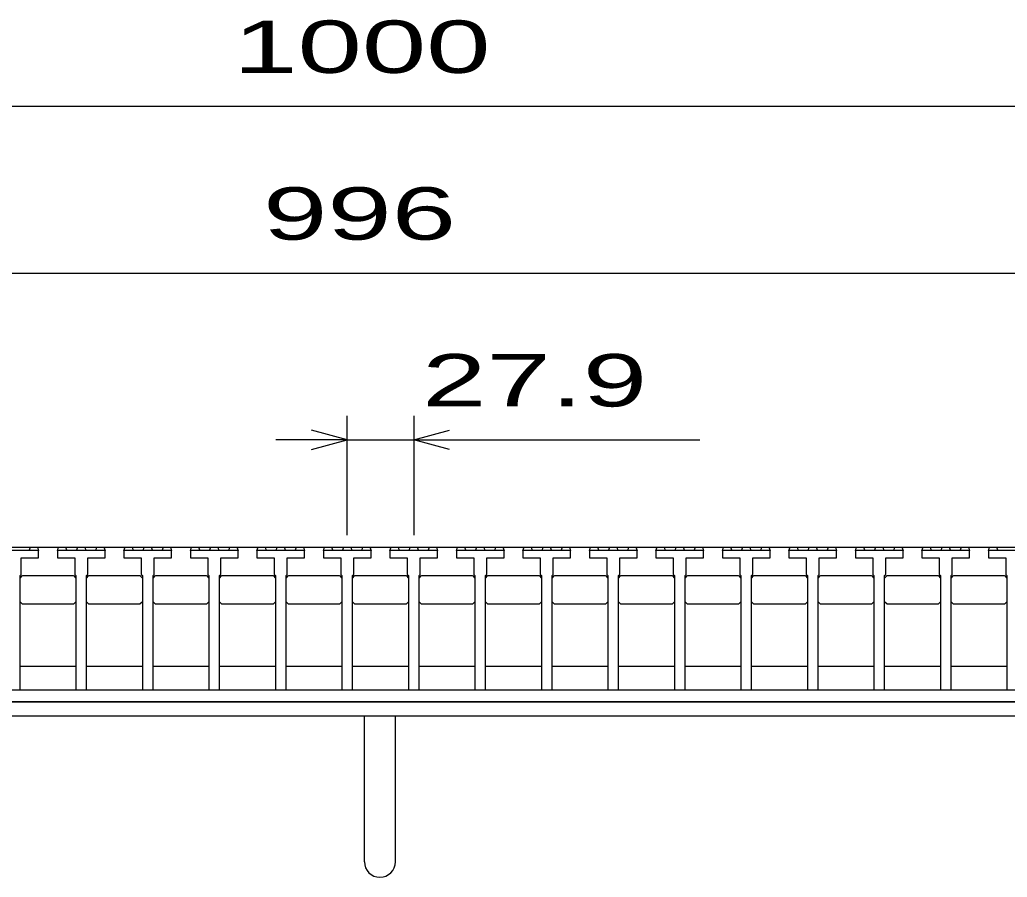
# Model space of a CAD drawing. Units: millimetres, scale not verified. Extents: x -1820 to 1731, y -1282 to 1054.
# Drawn here: x -1001.1 to -586.8, y -760.6 to -400.7 of the extents above; entities that cross this region are included whole.
import ezdxf
from ezdxf.enums import TextEntityAlignment as Align

# ---------------------------------------------------------------- set-up
doc = ezdxf.new("R2010")
doc.units = ezdxf.units.MM
doc.header["$LTSCALE"] = 10
for name, color, linetype, lineweight in [('16', 3, 'Continuous', 25), ('19', 6, 'Continuous', 25), ('22', 2, 'Continuous', 25)]:
    doc.layers.add(name, color=color, linetype=linetype, lineweight=lineweight)
doc.styles.add('ベクトル', font='')
doc.styles.get('ベクトル').set_extended_font_data('ベクトル')

msp = doc.modelspace()

# ---------------------------------------------------------------- linework, layer by layer
at = {"layer": '16'}
for p, q in [((-1348, -622), (-352, -622)), ((-993.2, -623.5), (-1013.2, -623.5)), ((-997.1, -623.5), (-996.6, -622)), ((-996.6, -622), (-993.7, -622)), ((-993.7, -622), (-993.2, -623.5)), ((-993.2, -626.5), (-993.2, -623.5)), ((-985.3, -623.5), (-984.8, -622)), ((-985.3, -623.5), (-985.3, -626.5)), ((-965.3, -623.5), (-985.3, -623.5)), ((-984.8, -622), (-981.9, -622)), ((-981.9, -622), (-981.4, -623.5)), ((-977.25, -623.5), (-976.75, -622)), ((-976.75, -622), (-973.85, -622)), ((-973.85, -622), (-973.35, -623.5)), ((-969.2, -623.5), (-968.7, -622)), ((-968.7, -622), (-965.8, -622)), ((-965.8, -622), (-965.3, -623.5)), ((-965.3, -626.5), (-965.3, -623.5)), ((-957.4, -623.5), (-956.9, -622)), ((-957.4, -623.5), (-957.4, -626.5)), ((-937.4, -623.5), (-957.4, -623.5)), ((-956.9, -622), (-954, -622)), ((-954, -622), (-953.5, -623.5)), ((-949.35, -623.5), (-948.85, -622)), ((-948.85, -622), (-945.95, -622)), ((-945.95, -622), (-945.45, -623.5)), ((-941.3, -623.5), (-940.8, -622)), ((-940.8, -622), (-937.9, -622)), ((-937.9, -622), (-937.4, -623.5)), ((-937.4, -626.5), (-937.4, -623.5)), ((-929.5, -623.5), (-929, -622)), ((-929.5, -623.5), (-929.5, -626.5)), ((-909.5, -623.5), (-929.5, -623.5)), ((-929, -622), (-926.1, -622)), ((-926.1, -622), (-925.6, -623.5)), ((-921.45, -623.5), (-920.95, -622)), ((-920.95, -622), (-918.05, -622)), ((-918.05, -622), (-917.55, -623.5)), ((-913.4, -623.5), (-912.9, -622)), ((-912.9, -622), (-910, -622)), ((-910, -622), (-909.5, -623.5)), ((-909.5, -626.5), (-909.5, -623.5)), ((-901.6, -623.5), (-901.1, -622)), ((-901.6, -623.5), (-901.6, -626.5)), ((-881.6, -623.5), (-901.6, -623.5)), ((-901.1, -622), (-898.2, -622)), ((-898.2, -622), (-897.7, -623.5)), ((-893.55, -623.5), (-893.05, -622)), ((-893.05, -622), (-890.15, -622)), ((-890.15, -622), (-889.65, -623.5)), ((-885.5, -623.5), (-885, -622)), ((-885, -622), (-882.1, -622)), ((-882.1, -622), (-881.6, -623.5)), ((-881.6, -626.5), (-881.6, -623.5)), ((-873.7, -623.5), (-873.2, -622)), ((-873.7, -623.5), (-873.7, -626.5)), ((-853.7, -623.5), (-873.7, -623.5)), ((-873.2, -622), (-870.3, -622)), ((-870.3, -622), (-869.8, -623.5)), ((-865.65, -623.5), (-865.15, -622)), ((-865.15, -622), (-862.25, -622)), ((-862.25, -622), (-861.75, -623.5)), ((-857.6, -623.5), (-857.1, -622)), ((-857.1, -622), (-854.2, -622)), ((-854.2, -622), (-853.7, -623.5)), ((-853.7, -626.5), (-853.7, -623.5)), ((-845.8, -623.5), (-845.3, -622)), ((-845.8, -623.5), (-845.8, -626.5)), ((-825.8, -623.5), (-845.8, -623.5)), ((-845.3, -622), (-842.4, -622)), ((-842.4, -622), (-841.9, -623.5)), ((-837.75, -623.5), (-837.25, -622)), ((-837.25, -622), (-834.35, -622)), ((-834.35, -622), (-833.85, -623.5)), ((-829.7, -623.5), (-829.2, -622)), ((-829.2, -622), (-826.3, -622)), ((-826.3, -622), (-825.8, -623.5)), ((-825.8, -626.5), (-825.8, -623.5)), ((-817.9, -623.5), (-817.4, -622)), ((-817.9, -623.5), (-817.9, -626.5)), ((-797.9, -623.5), (-817.9, -623.5)), ((-817.4, -622), (-814.5, -622)), ((-814.5, -622), (-814, -623.5)), ((-809.85, -623.5), (-809.35, -622)), ((-809.35, -622), (-806.45, -622)), ((-806.45, -622), (-805.95, -623.5)), ((-801.8, -623.5), (-801.3, -622)), ((-801.3, -622), (-798.4, -622)), ((-798.4, -622), (-797.9, -623.5)), ((-797.9, -626.5), (-797.9, -623.5)), ((-790, -623.5), (-789.5, -622)), ((-790, -623.5), (-790, -626.5)), ((-770, -623.5), (-790, -623.5)), ((-789.5, -622), (-786.6, -622)), ((-786.6, -622), (-786.1, -623.5)), ((-781.95, -623.5), (-781.45, -622)), ((-781.45, -622), (-778.55, -622)), ((-778.55, -622), (-778.05, -623.5)), ((-773.9, -623.5), (-773.4, -622)), ((-773.4, -622), (-770.5, -622)), ((-770.5, -622), (-770, -623.5)), ((-770, -626.5), (-770, -623.5)), ((-762.1, -623.5), (-761.6, -622)), ((-762.1, -623.5), (-762.1, -626.5)), ((-742.1, -623.5), (-762.1, -623.5)), ((-761.6, -622), (-758.7, -622)), ((-758.7, -622), (-758.2, -623.5)), ((-754.05, -623.5), (-753.55, -622)), ((-753.55, -622), (-750.65, -622)), ((-750.65, -622), (-750.15, -623.5)), ((-746, -623.5), (-745.5, -622)), ((-745.5, -622), (-742.6, -622)), ((-742.6, -622), (-742.1, -623.5)), ((-742.1, -626.5), (-742.1, -623.5)), ((-734.2, -623.5), (-733.7, -622)), ((-734.2, -623.5), (-734.2, -626.5)), ((-714.2, -623.5), (-734.2, -623.5)), ((-733.7, -622), (-730.8, -622)), ((-730.8, -622), (-730.3, -623.5)), ((-726.15, -623.5), (-725.65, -622)), ((-725.65, -622), (-722.75, -622)), ((-722.75, -622), (-722.25, -623.5)), ((-718.1, -623.5), (-717.6, -622)), ((-717.6, -622), (-714.7, -622)), ((-714.7, -622), (-714.2, -623.5)), ((-714.2, -626.5), (-714.2, -623.5)), ((-706.3, -623.5), (-705.8, -622)), ((-706.3, -623.5), (-706.3, -626.5)), ((-686.3, -623.5), (-706.3, -623.5)), ((-705.8, -622), (-702.9, -622)), ((-702.9, -622), (-702.4, -623.5)), ((-698.25, -623.5), (-697.75, -622)), ((-697.75, -622), (-694.85, -622)), ((-694.85, -622), (-694.35, -623.5)), ((-690.2, -623.5), (-689.7, -622)), ((-689.7, -622), (-686.8, -622)), ((-686.8, -622), (-686.3, -623.5)), ((-686.3, -626.5), (-686.3, -623.5)), ((-678.4, -623.5), (-677.9, -622)), ((-678.4, -623.5), (-678.4, -626.5)), ((-658.4, -623.5), (-678.4, -623.5)), ((-677.9, -622), (-675, -622)), ((-675, -622), (-674.5, -623.5)), ((-670.35, -623.5), (-669.85, -622)), ((-669.85, -622), (-666.95, -622)), ((-666.95, -622), (-666.45, -623.5)), ((-662.3, -623.5), (-661.8, -622)), ((-661.8, -622), (-658.9, -622)), ((-658.9, -622), (-658.4, -623.5)), ((-658.4, -626.5), (-658.4, -623.5)), ((-650.5, -623.5), (-650, -622)), ((-650.5, -623.5), (-650.5, -626.5)), ((-630.5, -623.5), (-650.5, -623.5)), ((-650, -622), (-647.1, -622)), ((-647.1, -622), (-646.6, -623.5)), ((-642.45, -623.5), (-641.95, -622)), ((-641.95, -622), (-639.05, -622)), ((-639.05, -622), (-638.55, -623.5)), ((-634.4, -623.5), (-633.9, -622)), ((-633.9, -622), (-631, -622)), ((-631, -622), (-630.5, -623.5)), ((-630.5, -626.5), (-630.5, -623.5)), ((-622.6, -623.5), (-622.1, -622)), ((-622.6, -623.5), (-622.6, -626.5)), ((-602.6, -623.5), (-622.6, -623.5)), ((-622.1, -622), (-619.2, -622)), ((-619.2, -622), (-618.7, -623.5)), ((-614.55, -623.5), (-614.05, -622)), ((-614.05, -622), (-611.15, -622)), ((-611.15, -622), (-610.65, -623.5)), ((-606.5, -623.5), (-606, -622)), ((-606, -622), (-603.1, -622)), ((-603.1, -622), (-602.6, -623.5)), ((-602.6, -626.5), (-602.6, -623.5)), ((-594.7, -623.5), (-594.2, -622)), ((-594.7, -623.5), (-594.7, -626.5)), ((-574.7, -623.5), (-594.7, -623.5)), ((-594.2, -622), (-591.3, -622)), ((-591.3, -622), (-590.8, -623.5)), ((-1000.45, -633.5), (-1000.45, -626.5)), ((-1000.45, -626.5), (-993.2, -626.5)), ((-985.3, -626.5), (-978.05, -626.5)), ((-978.05, -626.5), (-978.05, -633.5)), ((-972.55, -633.5), (-972.55, -626.5)), ((-972.55, -626.5), (-965.3, -626.5)), ((-957.4, -626.5), (-950.15, -626.5)), ((-950.15, -626.5), (-950.15, -633.5)), ((-944.65, -633.5), (-944.65, -626.5)), ((-944.65, -626.5), (-937.4, -626.5)), ((-929.5, -626.5), (-922.25, -626.5)), ((-922.25, -626.5), (-922.25, -633.5)), ((-916.75, -633.5), (-916.75, -626.5)), ((-916.75, -626.5), (-909.5, -626.5)), ((-901.6, -626.5), (-894.35, -626.5)), ((-894.35, -626.5), (-894.35, -633.5)), ((-888.85, -633.5), (-888.85, -626.5)), ((-888.85, -626.5), (-881.6, -626.5)), ((-873.7, -626.5), (-866.45, -626.5)), ((-866.45, -626.5), (-866.45, -633.5)), ((-860.95, -633.5), (-860.95, -626.5)), ((-860.95, -626.5), (-853.7, -626.5)), ((-845.8, -626.5), (-838.55, -626.5)), ((-838.55, -626.5), (-838.55, -633.5)), ((-833.05, -633.5), (-833.05, -626.5)), ((-833.05, -626.5), (-825.8, -626.5)), ((-817.9, -626.5), (-810.65, -626.5)), ((-810.65, -626.5), (-810.65, -633.5)), ((-805.15, -633.5), (-805.15, -626.5)), ((-805.15, -626.5), (-797.9, -626.5)), ((-790, -626.5), (-782.75, -626.5)), ((-782.75, -626.5), (-782.75, -633.5)), ((-777.25, -633.5), (-777.25, -626.5)), ((-777.25, -626.5), (-770, -626.5)), ((-762.1, -626.5), (-754.85, -626.5)), ((-754.85, -626.5), (-754.85, -633.5)), ((-749.35, -633.5), (-749.35, -626.5)), ((-749.35, -626.5), (-742.1, -626.5)), ((-734.2, -626.5), (-726.95, -626.5)), ((-726.95, -626.5), (-726.95, -633.5)), ((-721.45, -633.5), (-721.45, -626.5)), ((-721.45, -626.5), (-714.2, -626.5)), ((-706.3, -626.5), (-699.05, -626.5)), ((-699.05, -626.5), (-699.05, -633.5)), ((-693.55, -633.5), (-693.55, -626.5)), ((-693.55, -626.5), (-686.3, -626.5)), ((-678.4, -626.5), (-671.15, -626.5)), ((-671.15, -626.5), (-671.15, -633.5)), ((-665.65, -633.5), (-665.65, -626.5)), ((-665.65, -626.5), (-658.4, -626.5)), ((-650.5, -626.5), (-643.25, -626.5)), ((-643.25, -626.5), (-643.25, -633.5)), ((-637.75, -633.5), (-637.75, -626.5)), ((-637.75, -626.5), (-630.5, -626.5)), ((-622.6, -626.5), (-615.35, -626.5)), ((-615.35, -626.5), (-615.35, -633.5)), ((-609.85, -633.5), (-609.85, -626.5)), ((-609.85, -626.5), (-602.6, -626.5)), ((-594.7, -626.5), (-587.45, -626.5)), ((-587.45, -626.5), (-587.45, -633.5)), ((-1000.95, -634), (-1000.45, -633.5)), ((-978.05, -633.5), (-977.55, -634)), ((-973.05, -634), (-972.55, -633.5)), ((-950.15, -633.5), (-949.65, -634)), ((-945.15, -634), (-944.65, -633.5)), ((-922.25, -633.5), (-921.75, -634)), ((-917.25, -634), (-916.75, -633.5)), ((-894.35, -633.5), (-893.85, -634)), ((-889.35, -634), (-888.85, -633.5)), ((-866.45, -633.5), (-865.95, -634)), ((-861.45, -634), (-860.95, -633.5)), ((-838.55, -633.5), (-838.05, -634)), ((-833.55, -634), (-833.05, -633.5)), ((-810.65, -633.5), (-810.15, -634)), ((-805.65, -634), (-805.15, -633.5)), ((-782.75, -633.5), (-782.25, -634)), ((-777.75, -634), (-777.25, -633.5)), ((-754.85, -633.5), (-754.35, -634)), ((-749.85, -634), (-749.35, -633.5)), ((-726.95, -633.5), (-726.45, -634)), ((-721.95, -634), (-721.45, -633.5)), ((-699.05, -633.5), (-698.55, -634)), ((-694.05, -634), (-693.55, -633.5)), ((-671.15, -633.5), (-670.65, -634)), ((-666.15, -634), (-665.65, -633.5)), ((-643.25, -633.5), (-642.75, -634)), ((-638.25, -634), (-637.75, -633.5)), ((-615.35, -633.5), (-614.85, -634)), ((-610.35, -634), (-609.85, -633.5)), ((-587.45, -633.5), (-586.95, -634)), ((-1000.95, -682), (-1000.95, -634)), ((-1000.95, -635), (-999.95, -634)), ((-999.95, -634), (-978.55, -634)), ((-978.55, -634), (-977.55, -635)), ((-977.55, -634), (-977.55, -682)), ((-973.05, -682), (-973.05, -634)), ((-973.05, -635), (-972.05, -634)), ((-972.05, -634), (-950.65, -634)), ((-950.65, -634), (-949.65, -635)), ((-949.65, -634), (-949.65, -682)), ((-945.15, -682), (-945.15, -634)), ((-945.15, -635), (-944.15, -634)), ((-944.15, -634), (-922.75, -634)), ((-922.75, -634), (-921.75, -635)), ((-921.75, -634), (-921.75, -682)), ((-917.25, -682), (-917.25, -634)), ((-917.25, -635), (-916.25, -634)), ((-916.25, -634), (-894.85, -634)), ((-894.85, -634), (-893.85, -635)), ((-893.85, -634), (-893.85, -682)), ((-889.35, -682), (-889.35, -634)), ((-889.35, -635), (-888.35, -634)), ((-888.35, -634), (-866.95, -634)), ((-866.95, -634), (-865.95, -635)), ((-865.95, -634), (-865.95, -682)), ((-861.45, -682), (-861.45, -634)), ((-861.45, -635), (-860.45, -634)), ((-860.45, -634), (-839.05, -634)), ((-839.05, -634), (-838.05, -635)), ((-838.05, -634), (-838.05, -682)), ((-833.55, -682), (-833.55, -634)), ((-833.55, -635), (-832.55, -634)), ((-832.55, -634), (-811.15, -634)), ((-811.15, -634), (-810.15, -635)), ((-810.15, -634), (-810.15, -682)), ((-805.65, -682), (-805.65, -634)), ((-805.65, -635), (-804.65, -634)), ((-804.65, -634), (-783.25, -634)), ((-783.25, -634), (-782.25, -635)), ((-782.25, -634), (-782.25, -682)), ((-777.75, -682), (-777.75, -634)), ((-777.75, -635), (-776.75, -634)), ((-776.75, -634), (-755.35, -634)), ((-755.35, -634), (-754.35, -635)), ((-754.35, -634), (-754.35, -682)), ((-749.85, -682), (-749.85, -634)), ((-749.85, -635), (-748.85, -634)), ((-748.85, -634), (-727.45, -634)), ((-727.45, -634), (-726.45, -635)), ((-726.45, -634), (-726.45, -682)), ((-721.95, -682), (-721.95, -634)), ((-721.95, -635), (-720.95, -634)), ((-720.95, -634), (-699.55, -634)), ((-699.55, -634), (-698.55, -635)), ((-698.55, -634), (-698.55, -682)), ((-694.05, -682), (-694.05, -634)), ((-694.05, -635), (-693.05, -634)), ((-693.05, -634), (-671.65, -634)), ((-671.65, -634), (-670.65, -635)), ((-670.65, -634), (-670.65, -682)), ((-666.15, -682), (-666.15, -634)), ((-666.15, -635), (-665.15, -634)), ((-665.15, -634), (-643.75, -634)), ((-643.75, -634), (-642.75, -635)), ((-642.75, -634), (-642.75, -682)), ((-638.25, -682), (-638.25, -634)), ((-638.25, -635), (-637.25, -634)), ((-637.25, -634), (-615.85, -634)), ((-615.85, -634), (-614.85, -635)), ((-614.85, -634), (-614.85, -682)), ((-610.35, -682), (-610.35, -634)), ((-610.35, -635), (-609.35, -634)), ((-609.35, -634), (-587.95, -634)), ((-587.95, -634), (-586.95, -635)), ((-586.95, -634), (-586.95, -682)), ((-999.95, -646), (-1000.95, -645)), ((-978.55, -646), (-999.95, -646)), ((-977.55, -645), (-978.55, -646)), ((-972.05, -646), (-973.05, -645)), ((-950.65, -646), (-972.05, -646)), ((-949.65, -645), (-950.65, -646)), ((-944.15, -646), (-945.15, -645)), ((-922.75, -646), (-944.15, -646)), ((-921.75, -645), (-922.75, -646)), ((-916.25, -646), (-917.25, -645)), ((-894.85, -646), (-916.25, -646)), ((-893.85, -645), (-894.85, -646)), ((-888.35, -646), (-889.35, -645)), ((-866.95, -646), (-888.35, -646)), ((-865.95, -645), (-866.95, -646)), ((-860.45, -646), (-861.45, -645)), ((-839.05, -646), (-860.45, -646)), ((-838.05, -645), (-839.05, -646)), ((-832.55, -646), (-833.55, -645)), ((-811.15, -646), (-832.55, -646)), ((-810.15, -645), (-811.15, -646)), ((-804.65, -646), (-805.65, -645)), ((-783.25, -646), (-804.65, -646)), ((-782.25, -645), (-783.25, -646)), ((-776.75, -646), (-777.75, -645)), ((-755.35, -646), (-776.75, -646)), ((-754.35, -645), (-755.35, -646)), ((-748.85, -646), (-749.85, -645)), ((-727.45, -646), (-748.85, -646)), ((-726.45, -645), (-727.45, -646)), ((-720.95, -646), (-721.95, -645)), ((-699.55, -646), (-720.95, -646)), ((-698.55, -645), (-699.55, -646)), ((-693.05, -646), (-694.05, -645)), ((-671.65, -646), (-693.05, -646)), ((-670.65, -645), (-671.65, -646)), ((-665.15, -646), (-666.15, -645)), ((-643.75, -646), (-665.15, -646)), ((-642.75, -645), (-643.75, -646)), ((-637.25, -646), (-638.25, -645)), ((-615.85, -646), (-637.25, -646)), ((-614.85, -645), (-615.85, -646)), ((-609.35, -646), (-610.35, -645)), ((-587.95, -646), (-609.35, -646)), ((-586.95, -645), (-587.95, -646)), ((-1000.95, -672), (-977.55, -672)), ((-973.05, -672), (-949.65, -672)), ((-945.15, -672), (-921.75, -672)), ((-917.25, -672), (-893.85, -672)), ((-889.35, -672), (-865.95, -672)), ((-861.45, -672), (-838.05, -672)), ((-833.55, -672), (-810.15, -672)), ((-805.65, -672), (-782.25, -672)), ((-777.75, -672), (-754.35, -672)), ((-749.85, -672), (-726.45, -672)), ((-721.95, -672), (-698.55, -672)), ((-694.05, -672), (-670.65, -672)), ((-666.15, -672), (-642.75, -672)), ((-638.25, -672), (-614.85, -672)), ((-610.35, -672), (-586.95, -672)), ((-1340.25, -682), (-359.75, -682)), ((-1005.45, -682), (-1000.95, -682)), ((-977.55, -682), (-973.05, -682)), ((-949.65, -682), (-945.15, -682)), ((-921.75, -682), (-917.25, -682)), ((-893.85, -682), (-889.35, -682)), ((-865.95, -682), (-861.45, -682)), ((-838.05, -682), (-833.55, -682)), ((-810.15, -682), (-805.65, -682)), ((-782.25, -682), (-777.75, -682)), ((-754.35, -682), (-749.85, -682)), ((-726.45, -682), (-721.95, -682)), ((-698.55, -682), (-694.05, -682)), ((-670.65, -682), (-666.15, -682)), ((-642.75, -682), (-638.25, -682)), ((-614.85, -682), (-610.35, -682)), ((-586.95, -682), (-582.45, -682)), ((-359.75, -687), (-1340.25, -687))]:
    msp.add_line(p, q, dxfattribs=at)
at = {"layer": '19'}
for p, q in [((-1350, -687), (-350, -687)), ((-350, -693), (-1350, -693)), ((-856.5, -754.11), (-856.5, -693)), ((-843.5, -754.11), (-843.5, -693))]:
    msp.add_line(p, q, dxfattribs=at)
msp.add_arc((-850, -754.11), 6.5, 180, 0, dxfattribs=at)
at = {"layer": '22', "color": 4}
for p, q in [((-1350, -437), (-350, -437)), ((-1348, -507), (-352, -507)), ((-863.7, -617), (-863.7, -567)), ((-835.8, -567), (-835.8, -617)), ((-863.7, -577), (-878.7, -573)), ((-835.8, -577), (-820.8, -573)), ((-863.7, -577), (-893.7, -577)), ((-878.7, -581), (-863.7, -577)), ((-863.7, -577), (-835.8, -577)), ((-820.8, -581), (-835.8, -577)), ((-835.8, -577), (-715.8, -577))]:
    msp.add_line(p, q, dxfattribs=at)

# ---------------------------------------------------------------- texts
at = {"layer": '22', "style": 'ベクトル', "width": 1.65}
for s, p in [(' 1000 ', (-925, -412)), (' 996 ', (-912.5, -482)), (' 27.9 ', (-845.8, -552))]:
    msp.add_text(s, height=21.99, dxfattribs=at).set_placement(p, align=Align.MIDDLE_LEFT)

doc.saveas('drawing.dxf')
